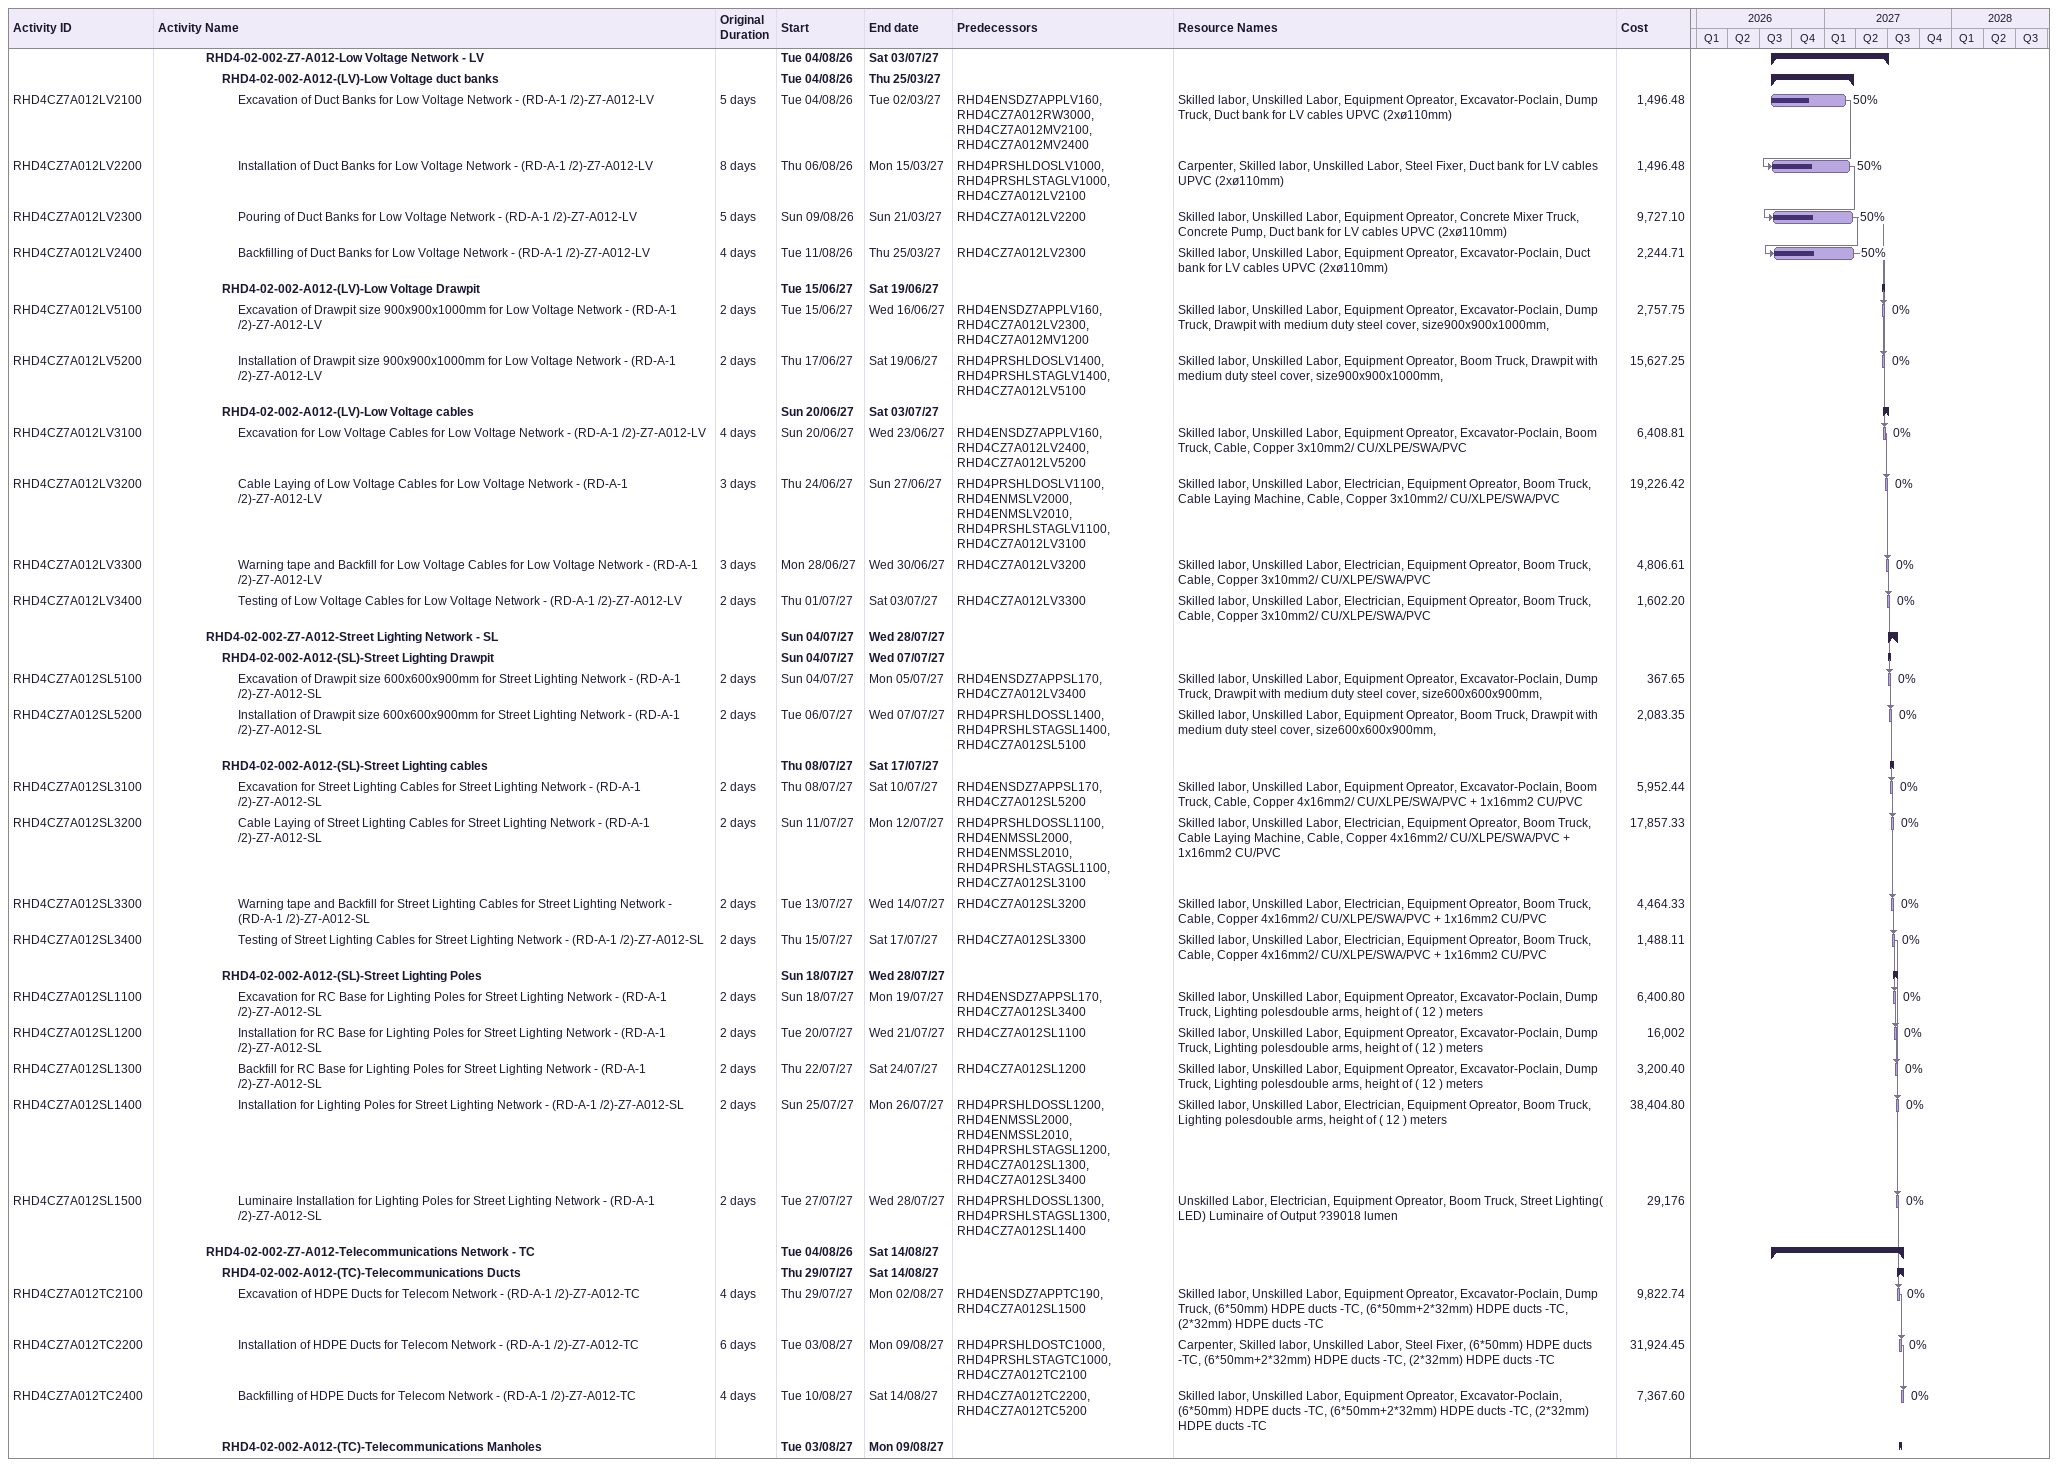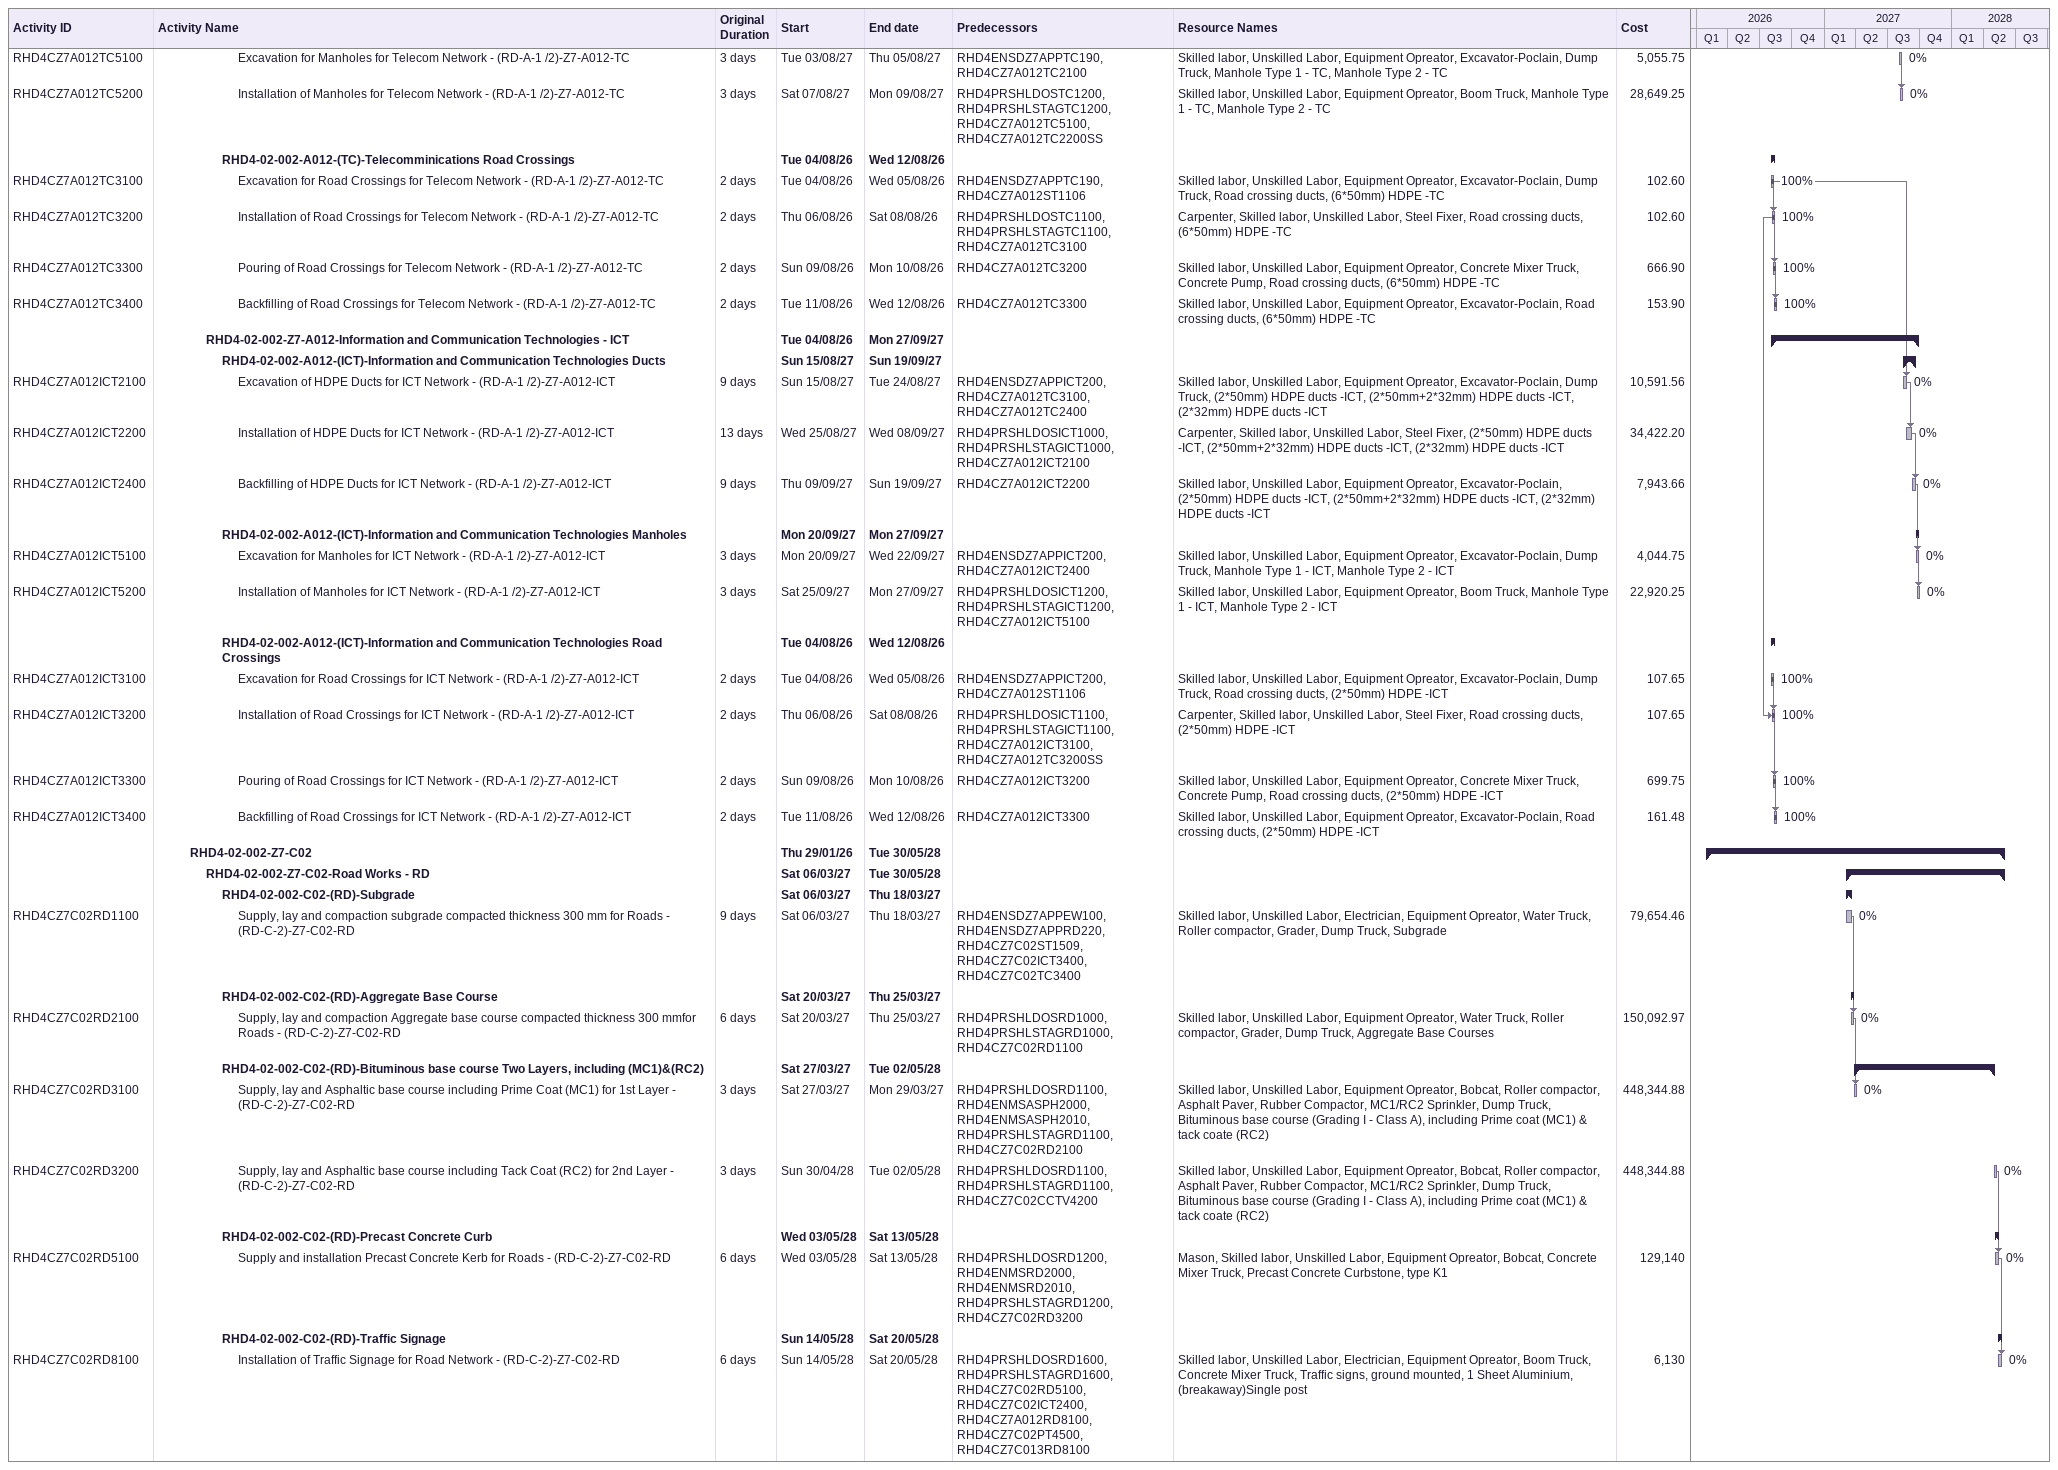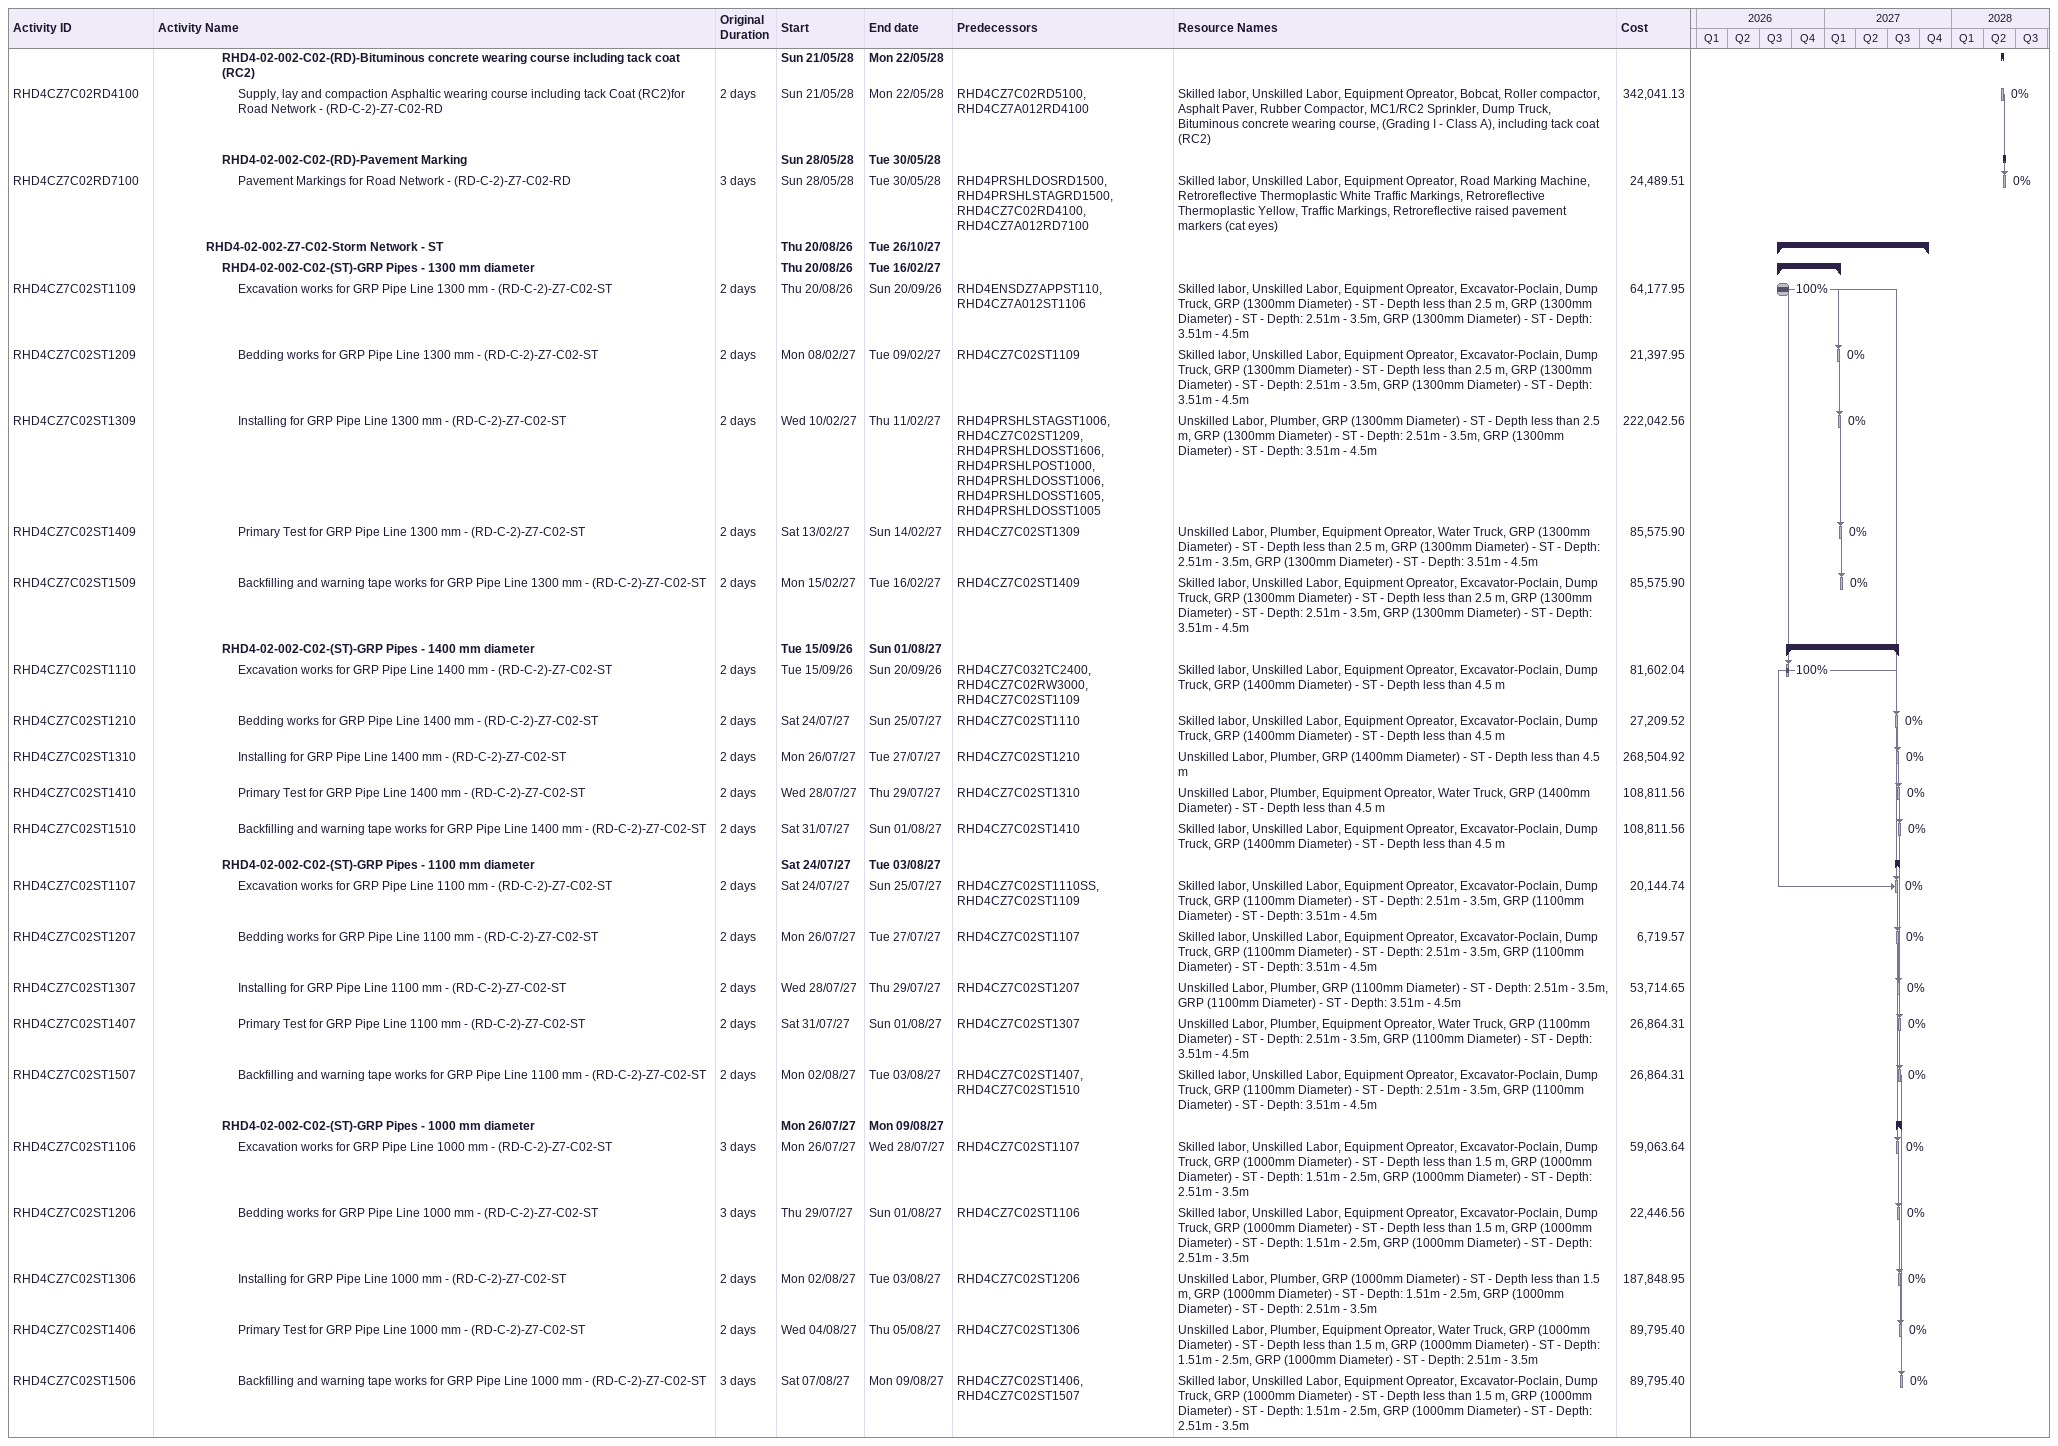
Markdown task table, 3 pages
| ID | Level | Task | Original duration | Start | Finish | Predecessors | Resources | % complete | Cost |
|---|---|---|---|---|---|---|---|---|---|
|  | 4 | **RHD4-02-002-Z7-A012-Low Voltage Network - LV** |  | 2026-08-04 | 2027-07-03 |  |  |  |  |
|  | 5 | **RHD4-02-002-A012-(LV)-Low Voltage duct banks** |  | 2026-08-04 | 2027-03-25 |  |  |  |  |
| RHD4CZ7A012LV2100 | 6 | Excavation of Duct Banks for Low Voltage Network - (RD-A-1 /2)-Z7-A012-LV | 5d | 2026-08-04 | 2027-03-02 | RHD4ENSDZ7APPLV160, RHD4CZ7A012RW3000, RHD4CZ7A012MV2100, RHD4CZ7A012MV2400 | Skilled labor, Unskilled Labor, Equipment Opreator, Excavator-Poclain, Dump Truck, Duct bank for LV cables UPVC (2xø110mm) | 50 | 1496.48 |
| RHD4CZ7A012LV2200 | 6 | Installation of Duct Banks for Low Voltage Network - (RD-A-1 /2)-Z7-A012-LV | 8d | 2026-08-06 | 2027-03-15 | RHD4PRSHLDOSLV1000, RHD4PRSHLSTAGLV1000, RHD4CZ7A012LV2100 | Carpenter, Skilled labor, Unskilled Labor, Steel Fixer, Duct bank for LV cables UPVC (2xø110mm) | 50 | 1496.48 |
| RHD4CZ7A012LV2300 | 6 | Pouring of Duct Banks for Low Voltage Network - (RD-A-1 /2)-Z7-A012-LV | 5d | 2026-08-09 | 2027-03-21 | RHD4CZ7A012LV2200 | Skilled labor, Unskilled Labor, Equipment Opreator, Concrete Mixer Truck, Concrete Pump, Duct bank for LV cables UPVC (2xø110mm) | 50 | 9727.10 |
| RHD4CZ7A012LV2400 | 6 | Backfilling of Duct Banks for Low Voltage Network - (RD-A-1 /2)-Z7-A012-LV | 4d | 2026-08-11 | 2027-03-25 | RHD4CZ7A012LV2300 | Skilled labor, Unskilled Labor, Equipment Opreator, Excavator-Poclain, Duct bank for LV cables UPVC (2xø110mm) | 50 | 2244.71 |
|  | 5 | **RHD4-02-002-A012-(LV)-Low Voltage Drawpit** |  | 2027-06-15 | 2027-06-19 |  |  |  |  |
| RHD4CZ7A012LV5100 | 6 | Excavation of Drawpit size 900x900x1000mm for Low Voltage Network - (RD-A-1 /2)-Z7-A012-LV | 2d | 2027-06-15 | 2027-06-16 | RHD4ENSDZ7APPLV160, RHD4CZ7A012LV2300, RHD4CZ7A012MV1200 | Skilled labor, Unskilled Labor, Equipment Opreator, Excavator-Poclain, Dump Truck, Drawpit with medium duty steel cover, size900x900x1000mm, | 0 | 2757.75 |
| RHD4CZ7A012LV5200 | 6 | Installation of Drawpit size 900x900x1000mm for Low Voltage Network - (RD-A-1 /2)-Z7-A012-LV | 2d | 2027-06-17 | 2027-06-19 | RHD4PRSHLDOSLV1400, RHD4PRSHLSTAGLV1400, RHD4CZ7A012LV5100 | Skilled labor, Unskilled Labor, Equipment Opreator, Boom Truck, Drawpit with medium duty steel cover, size900x900x1000mm, | 0 | 15627.25 |
|  | 5 | **RHD4-02-002-A012-(LV)-Low Voltage cables** |  | 2027-06-20 | 2027-07-03 |  |  |  |  |
| RHD4CZ7A012LV3100 | 6 | Excavation for Low Voltage Cables for Low Voltage Network - (RD-A-1 /2)-Z7-A012-LV | 4d | 2027-06-20 | 2027-06-23 | RHD4ENSDZ7APPLV160, RHD4CZ7A012LV2400, RHD4CZ7A012LV5200 | Skilled labor, Unskilled Labor, Equipment Opreator, Excavator-Poclain, Boom Truck, Cable, Copper 3x10mm2/ CU/XLPE/SWA/PVC | 0 | 6408.81 |
| RHD4CZ7A012LV3200 | 6 | Cable Laying of Low Voltage Cables for Low Voltage Network - (RD-A-1 /2)-Z7-A012-LV | 3d | 2027-06-24 | 2027-06-27 | RHD4PRSHLDOSLV1100, RHD4ENMSLV2000, RHD4ENMSLV2010, RHD4PRSHLSTAGLV1100, RHD4CZ7A012LV3100 | Skilled labor, Unskilled Labor, Electrician, Equipment Opreator, Boom Truck, Cable Laying Machine, Cable, Copper 3x10mm2/ CU/XLPE/SWA/PVC | 0 | 19226.42 |
| RHD4CZ7A012LV3300 | 6 | Warning tape and Backfill for Low Voltage Cables for Low Voltage Network - (RD-A-1 /2)-Z7-A012-LV | 3d | 2027-06-28 | 2027-06-30 | RHD4CZ7A012LV3200 | Skilled labor, Unskilled Labor, Electrician, Equipment Opreator, Boom Truck, Cable, Copper 3x10mm2/ CU/XLPE/SWA/PVC | 0 | 4806.61 |
| RHD4CZ7A012LV3400 | 6 | Testing of Low Voltage Cables for Low Voltage Network - (RD-A-1 /2)-Z7-A012-LV | 2d | 2027-07-01 | 2027-07-03 | RHD4CZ7A012LV3300 | Skilled labor, Unskilled Labor, Electrician, Equipment Opreator, Boom Truck, Cable, Copper 3x10mm2/ CU/XLPE/SWA/PVC | 0 | 1602.20 |
|  | 4 | **RHD4-02-002-Z7-A012-Street Lighting Network - SL** |  | 2027-07-04 | 2027-07-28 |  |  |  |  |
|  | 5 | **RHD4-02-002-A012-(SL)-Street Lighting Drawpit** |  | 2027-07-04 | 2027-07-07 |  |  |  |  |
| RHD4CZ7A012SL5100 | 6 | Excavation of Drawpit size 600x600x900mm for Street Lighting Network - (RD-A-1 /2)-Z7-A012-SL | 2d | 2027-07-04 | 2027-07-05 | RHD4ENSDZ7APPSL170, RHD4CZ7A012LV3400 | Skilled labor, Unskilled Labor, Equipment Opreator, Excavator-Poclain, Dump Truck, Drawpit with medium duty steel cover, size600x600x900mm, | 0 | 367.65 |
| RHD4CZ7A012SL5200 | 6 | Installation of Drawpit size 600x600x900mm for Street Lighting Network - (RD-A-1 /2)-Z7-A012-SL | 2d | 2027-07-06 | 2027-07-07 | RHD4PRSHLDOSSL1400, RHD4PRSHLSTAGSL1400, RHD4CZ7A012SL5100 | Skilled labor, Unskilled Labor, Equipment Opreator, Boom Truck, Drawpit with medium duty steel cover, size600x600x900mm, | 0 | 2083.35 |
|  | 5 | **RHD4-02-002-A012-(SL)-Street Lighting cables** |  | 2027-07-08 | 2027-07-17 |  |  |  |  |
| RHD4CZ7A012SL3100 | 6 | Excavation for Street Lighting Cables for Street Lighting Network - (RD-A-1 /2)-Z7-A012-SL | 2d | 2027-07-08 | 2027-07-10 | RHD4ENSDZ7APPSL170, RHD4CZ7A012SL5200 | Skilled labor, Unskilled Labor, Equipment Opreator, Excavator-Poclain, Boom Truck, Cable, Copper 4x16mm2/ CU/XLPE/SWA/PVC + 1x16mm2 CU/PVC | 0 | 5952.44 |
| RHD4CZ7A012SL3200 | 6 | Cable Laying of Street Lighting Cables for Street Lighting Network - (RD-A-1 /2)-Z7-A012-SL | 2d | 2027-07-11 | 2027-07-12 | RHD4PRSHLDOSSL1100, RHD4ENMSSL2000, RHD4ENMSSL2010, RHD4PRSHLSTAGSL1100, RHD4CZ7A012SL3100 | Skilled labor, Unskilled Labor, Electrician, Equipment Opreator, Boom Truck, Cable Laying Machine, Cable, Copper 4x16mm2/ CU/XLPE/SWA/PVC + 1x16mm2 CU/PVC | 0 | 17857.33 |
| RHD4CZ7A012SL3300 | 6 | Warning tape and Backfill for Street Lighting Cables for Street Lighting Network - (RD-A-1 /2)-Z7-A012-SL | 2d | 2027-07-13 | 2027-07-14 | RHD4CZ7A012SL3200 | Skilled labor, Unskilled Labor, Electrician, Equipment Opreator, Boom Truck, Cable, Copper 4x16mm2/ CU/XLPE/SWA/PVC + 1x16mm2 CU/PVC | 0 | 4464.33 |
| RHD4CZ7A012SL3400 | 6 | Testing of Street Lighting Cables for Street Lighting Network - (RD-A-1 /2)-Z7-A012-SL | 2d | 2027-07-15 | 2027-07-17 | RHD4CZ7A012SL3300 | Skilled labor, Unskilled Labor, Electrician, Equipment Opreator, Boom Truck, Cable, Copper 4x16mm2/ CU/XLPE/SWA/PVC + 1x16mm2 CU/PVC | 0 | 1488.11 |
|  | 5 | **RHD4-02-002-A012-(SL)-Street Lighting Poles** |  | 2027-07-18 | 2027-07-28 |  |  |  |  |
| RHD4CZ7A012SL1100 | 6 | Excavation for RC Base for Lighting Poles for Street Lighting Network - (RD-A-1 /2)-Z7-A012-SL | 2d | 2027-07-18 | 2027-07-19 | RHD4ENSDZ7APPSL170, RHD4CZ7A012SL3400 | Skilled labor, Unskilled Labor, Equipment Opreator, Excavator-Poclain, Dump Truck, Lighting polesdouble arms, height of ( 12 ) meters | 0 | 6400.80 |
| RHD4CZ7A012SL1200 | 6 | Installation for RC Base for Lighting Poles for Street Lighting Network - (RD-A-1 /2)-Z7-A012-SL | 2d | 2027-07-20 | 2027-07-21 | RHD4CZ7A012SL1100 | Skilled labor, Unskilled Labor, Equipment Opreator, Excavator-Poclain, Dump Truck, Lighting polesdouble arms, height of ( 12 ) meters | 0 | 16002 |
| RHD4CZ7A012SL1300 | 6 | Backfill for RC Base for Lighting Poles for Street Lighting Network - (RD-A-1 /2)-Z7-A012-SL | 2d | 2027-07-22 | 2027-07-24 | RHD4CZ7A012SL1200 | Skilled labor, Unskilled Labor, Equipment Opreator, Excavator-Poclain, Dump Truck, Lighting polesdouble arms, height of ( 12 ) meters | 0 | 3200.40 |
| RHD4CZ7A012SL1400 | 6 | Installation for Lighting Poles for Street Lighting Network - (RD-A-1 /2)-Z7-A012-SL | 2d | 2027-07-25 | 2027-07-26 | RHD4PRSHLDOSSL1200, RHD4ENMSSL2000, RHD4ENMSSL2010, RHD4PRSHLSTAGSL1200, RHD4CZ7A012SL1300, RHD4CZ7A012SL3400 | Skilled labor, Unskilled Labor, Electrician, Equipment Opreator, Boom Truck, Lighting polesdouble arms, height of ( 12 ) meters | 0 | 38404.80 |
| RHD4CZ7A012SL1500 | 6 | Luminaire Installation for Lighting Poles for Street Lighting Network - (RD-A-1 /2)-Z7-A012-SL | 2d | 2027-07-27 | 2027-07-28 | RHD4PRSHLDOSSL1300, RHD4PRSHLSTAGSL1300, RHD4CZ7A012SL1400 | Unskilled Labor, Electrician, Equipment Opreator, Boom Truck, Street Lighting( LED) Luminaire of Output ?39018 lumen | 0 | 29176 |
|  | 4 | **RHD4-02-002-Z7-A012-Telecommunications Network - TC** |  | 2026-08-04 | 2027-08-14 |  |  |  |  |
|  | 5 | **RHD4-02-002-A012-(TC)-Telecommunications Ducts** |  | 2027-07-29 | 2027-08-14 |  |  |  |  |
| RHD4CZ7A012TC2100 | 6 | Excavation of HDPE Ducts for Telecom Network - (RD-A-1 /2)-Z7-A012-TC | 4d | 2027-07-29 | 2027-08-02 | RHD4ENSDZ7APPTC190, RHD4CZ7A012SL1500 | Skilled labor, Unskilled Labor, Equipment Opreator, Excavator-Poclain, Dump Truck, (6*50mm) HDPE ducts -TC, (6*50mm+2*32mm) HDPE ducts -TC, (2*32mm) HDPE ducts -TC | 0 | 9822.74 |
| RHD4CZ7A012TC2200 | 6 | Installation of HDPE Ducts for Telecom Network - (RD-A-1 /2)-Z7-A012-TC | 6d | 2027-08-03 | 2027-08-09 | RHD4PRSHLDOSTC1000, RHD4PRSHLSTAGTC1000, RHD4CZ7A012TC2100 | Carpenter, Skilled labor, Unskilled Labor, Steel Fixer, (6*50mm) HDPE ducts -TC, (6*50mm+2*32mm) HDPE ducts -TC, (2*32mm) HDPE ducts -TC | 0 | 31924.45 |
| RHD4CZ7A012TC2400 | 6 | Backfilling of HDPE Ducts for Telecom Network - (RD-A-1 /2)-Z7-A012-TC | 4d | 2027-08-10 | 2027-08-14 | RHD4CZ7A012TC2200, RHD4CZ7A012TC5200 | Skilled labor, Unskilled Labor, Equipment Opreator, Excavator-Poclain, (6*50mm) HDPE ducts -TC, (6*50mm+2*32mm) HDPE ducts -TC, (2*32mm) HDPE ducts -TC | 0 | 7367.60 |
|  | 5 | **RHD4-02-002-A012-(TC)-Telecommunications Manholes** |  | 2027-08-03 | 2027-08-09 |  |  |  |  |
| RHD4CZ7A012TC5100 | 6 | Excavation for Manholes for Telecom Network - (RD-A-1 /2)-Z7-A012-TC | 3d | 2027-08-03 | 2027-08-05 | RHD4ENSDZ7APPTC190, RHD4CZ7A012TC2100 | Skilled labor, Unskilled Labor, Equipment Opreator, Excavator-Poclain, Dump Truck, Manhole Type 1 - TC, Manhole Type 2 - TC | 0 | 5055.75 |
| RHD4CZ7A012TC5200 | 6 | Installation of Manholes for Telecom Network - (RD-A-1 /2)-Z7-A012-TC | 3d | 2027-08-07 | 2027-08-09 | RHD4PRSHLDOSTC1200, RHD4PRSHLSTAGTC1200, RHD4CZ7A012TC5100, RHD4CZ7A012TC2200SS | Skilled labor, Unskilled Labor, Equipment Opreator, Boom Truck, Manhole Type 1 - TC, Manhole Type 2 - TC | 0 | 28649.25 |
|  | 5 | **RHD4-02-002-A012-(TC)-Telecomminications Road Crossings** |  | 2026-08-04 | 2026-08-12 |  |  |  |  |
| RHD4CZ7A012TC3100 | 6 | Excavation for Road Crossings for Telecom Network - (RD-A-1 /2)-Z7-A012-TC | 2d | 2026-08-04 | 2026-08-05 | RHD4ENSDZ7APPTC190, RHD4CZ7A012ST1106 | Skilled labor, Unskilled Labor, Equipment Opreator, Excavator-Poclain, Dump Truck, Road crossing ducts, (6*50mm) HDPE -TC | 100 | 102.60 |
| RHD4CZ7A012TC3200 | 6 | Installation of Road Crossings for Telecom Network - (RD-A-1 /2)-Z7-A012-TC | 2d | 2026-08-06 | 2026-08-08 | RHD4PRSHLDOSTC1100, RHD4PRSHLSTAGTC1100, RHD4CZ7A012TC3100 | Carpenter, Skilled labor, Unskilled Labor, Steel Fixer, Road crossing ducts, (6*50mm) HDPE -TC | 100 | 102.60 |
| RHD4CZ7A012TC3300 | 6 | Pouring of Road Crossings for Telecom Network - (RD-A-1 /2)-Z7-A012-TC | 2d | 2026-08-09 | 2026-08-10 | RHD4CZ7A012TC3200 | Skilled labor, Unskilled Labor, Equipment Opreator, Concrete Mixer Truck, Concrete Pump, Road crossing ducts, (6*50mm) HDPE -TC | 100 | 666.90 |
| RHD4CZ7A012TC3400 | 6 | Backfilling of Road Crossings for Telecom Network - (RD-A-1 /2)-Z7-A012-TC | 2d | 2026-08-11 | 2026-08-12 | RHD4CZ7A012TC3300 | Skilled labor, Unskilled Labor, Equipment Opreator, Excavator-Poclain, Road crossing ducts, (6*50mm) HDPE -TC | 100 | 153.90 |
|  | 4 | **RHD4-02-002-Z7-A012-Information and Communication Technologies - ICT** |  | 2026-08-04 | 2027-09-27 |  |  |  |  |
|  | 5 | **RHD4-02-002-A012-(ICT)-Information and Communication Technologies Ducts** |  | 2027-08-15 | 2027-09-19 |  |  |  |  |
| RHD4CZ7A012ICT2100 | 6 | Excavation of HDPE Ducts for ICT Network - (RD-A-1 /2)-Z7-A012-ICT | 9d | 2027-08-15 | 2027-08-24 | RHD4ENSDZ7APPICT200, RHD4CZ7A012TC3100, RHD4CZ7A012TC2400 | Skilled labor, Unskilled Labor, Equipment Opreator, Excavator-Poclain, Dump Truck, (2*50mm) HDPE ducts -ICT, (2*50mm+2*32mm) HDPE ducts -ICT, (2*32mm) HDPE ducts -ICT | 0 | 10591.56 |
| RHD4CZ7A012ICT2200 | 6 | Installation of HDPE Ducts for ICT Network - (RD-A-1 /2)-Z7-A012-ICT | 13d | 2027-08-25 | 2027-09-08 | RHD4PRSHLDOSICT1000, RHD4PRSHLSTAGICT1000, RHD4CZ7A012ICT2100 | Carpenter, Skilled labor, Unskilled Labor, Steel Fixer, (2*50mm) HDPE ducts -ICT, (2*50mm+2*32mm) HDPE ducts -ICT, (2*32mm) HDPE ducts -ICT | 0 | 34422.20 |
| RHD4CZ7A012ICT2400 | 6 | Backfilling of HDPE Ducts for ICT Network - (RD-A-1 /2)-Z7-A012-ICT | 9d | 2027-09-09 | 2027-09-19 | RHD4CZ7A012ICT2200 | Skilled labor, Unskilled Labor, Equipment Opreator, Excavator-Poclain, (2*50mm) HDPE ducts -ICT, (2*50mm+2*32mm) HDPE ducts -ICT, (2*32mm) HDPE ducts -ICT | 0 | 7943.66 |
|  | 5 | **RHD4-02-002-A012-(ICT)-Information and Communication Technologies Manholes** |  | 2027-09-20 | 2027-09-27 |  |  |  |  |
| RHD4CZ7A012ICT5100 | 6 | Excavation for Manholes for ICT Network - (RD-A-1 /2)-Z7-A012-ICT | 3d | 2027-09-20 | 2027-09-22 | RHD4ENSDZ7APPICT200, RHD4CZ7A012ICT2400 | Skilled labor, Unskilled Labor, Equipment Opreator, Excavator-Poclain, Dump Truck, Manhole Type 1 - ICT, Manhole Type 2 - ICT | 0 | 4044.75 |
| RHD4CZ7A012ICT5200 | 6 | Installation of Manholes for ICT Network - (RD-A-1 /2)-Z7-A012-ICT | 3d | 2027-09-25 | 2027-09-27 | RHD4PRSHLDOSICT1200, RHD4PRSHLSTAGICT1200, RHD4CZ7A012ICT5100 | Skilled labor, Unskilled Labor, Equipment Opreator, Boom Truck, Manhole Type 1 - ICT, Manhole Type 2 - ICT | 0 | 22920.25 |
|  | 5 | **RHD4-02-002-A012-(ICT)-Information and Communication Technologies Road Crossings** |  | 2026-08-04 | 2026-08-12 |  |  |  |  |
| RHD4CZ7A012ICT3100 | 6 | Excavation for Road Crossings for ICT Network - (RD-A-1 /2)-Z7-A012-ICT | 2d | 2026-08-04 | 2026-08-05 | RHD4ENSDZ7APPICT200, RHD4CZ7A012ST1106 | Skilled labor, Unskilled Labor, Equipment Opreator, Excavator-Poclain, Dump Truck, Road crossing ducts, (2*50mm) HDPE -ICT | 100 | 107.65 |
| RHD4CZ7A012ICT3200 | 6 | Installation of Road Crossings for ICT Network - (RD-A-1 /2)-Z7-A012-ICT | 2d | 2026-08-06 | 2026-08-08 | RHD4PRSHLDOSICT1100, RHD4PRSHLSTAGICT1100, RHD4CZ7A012ICT3100, RHD4CZ7A012TC3200SS | Carpenter, Skilled labor, Unskilled Labor, Steel Fixer, Road crossing ducts, (2*50mm) HDPE -ICT | 100 | 107.65 |
| RHD4CZ7A012ICT3300 | 6 | Pouring of Road Crossings for ICT Network - (RD-A-1 /2)-Z7-A012-ICT | 2d | 2026-08-09 | 2026-08-10 | RHD4CZ7A012ICT3200 | Skilled labor, Unskilled Labor, Equipment Opreator, Concrete Mixer Truck, Concrete Pump, Road crossing ducts, (2*50mm) HDPE -ICT | 100 | 699.75 |
| RHD4CZ7A012ICT3400 | 6 | Backfilling of Road Crossings for ICT Network - (RD-A-1 /2)-Z7-A012-ICT | 2d | 2026-08-11 | 2026-08-12 | RHD4CZ7A012ICT3300 | Skilled labor, Unskilled Labor, Equipment Opreator, Excavator-Poclain, Road crossing ducts, (2*50mm) HDPE -ICT | 100 | 161.48 |
|  | 3 | **RHD4-02-002-Z7-C02** |  | 2026-01-29 | 2028-05-30 |  |  |  |  |
|  | 4 | **RHD4-02-002-Z7-C02-Road Works - RD** |  | 2027-03-06 | 2028-05-30 |  |  |  |  |
|  | 5 | **RHD4-02-002-C02-(RD)-Subgrade** |  | 2027-03-06 | 2027-03-18 |  |  |  |  |
| RHD4CZ7C02RD1100 | 6 | Supply, lay and compaction subgrade compacted thickness 300 mm for Roads - (RD-C-2)-Z7-C02-RD | 9d | 2027-03-06 | 2027-03-18 | RHD4ENSDZ7APPEW100, RHD4ENSDZ7APPRD220, RHD4CZ7C02ST1509, RHD4CZ7C02ICT3400, RHD4CZ7C02TC3400 | Skilled labor, Unskilled Labor, Electrician, Equipment Opreator, Water Truck, Roller compactor, Grader, Dump Truck, Subgrade | 0 | 79654.46 |
|  | 5 | **RHD4-02-002-C02-(RD)-Aggregate Base Course** |  | 2027-03-20 | 2027-03-25 |  |  |  |  |
| RHD4CZ7C02RD2100 | 6 | Supply, lay and compaction Aggregate base course compacted thickness 300 mmfor Roads - (RD-C-2)-Z7-C02-RD | 6d | 2027-03-20 | 2027-03-25 | RHD4PRSHLDOSRD1000, RHD4PRSHLSTAGRD1000, RHD4CZ7C02RD1100 | Skilled labor, Unskilled Labor, Equipment Opreator, Water Truck, Roller compactor, Grader, Dump Truck, Aggregate Base Courses | 0 | 150092.97 |
|  | 5 | **RHD4-02-002-C02-(RD)-Bituminous base course Two Layers, including (MC1)&(RC2)** |  | 2027-03-27 | 2028-05-02 |  |  |  |  |
| RHD4CZ7C02RD3100 | 6 | Supply, lay and Asphaltic base course including Prime Coat (MC1) for 1st Layer - (RD-C-2)-Z7-C02-RD | 3d | 2027-03-27 | 2027-03-29 | RHD4PRSHLDOSRD1100, RHD4ENMSASPH2000, RHD4ENMSASPH2010, RHD4PRSHLSTAGRD1100, RHD4CZ7C02RD2100 | Skilled labor, Unskilled Labor, Equipment Opreator, Bobcat, Roller compactor, Asphalt Paver, Rubber Compactor, MC1/RC2 Sprinkler, Dump Truck, Bituminous base course (Grading I - Class A), including Prime coat (MC1) & tack coate (RC2) | 0 | 448344.88 |
| RHD4CZ7C02RD3200 | 6 | Supply, lay and Asphaltic base course including Tack Coat (RC2) for 2nd Layer - (RD-C-2)-Z7-C02-RD | 3d | 2028-04-30 | 2028-05-02 | RHD4PRSHLDOSRD1100, RHD4PRSHLSTAGRD1100, RHD4CZ7C02CCTV4200 | Skilled labor, Unskilled Labor, Equipment Opreator, Bobcat, Roller compactor, Asphalt Paver, Rubber Compactor, MC1/RC2 Sprinkler, Dump Truck, Bituminous base course (Grading I - Class A), including Prime coat (MC1) & tack coate (RC2) | 0 | 448344.88 |
|  | 5 | **RHD4-02-002-C02-(RD)-Precast Concrete Curb** |  | 2028-05-03 | 2028-05-13 |  |  |  |  |
| RHD4CZ7C02RD5100 | 6 | Supply and installation Precast Concrete Kerb for Roads - (RD-C-2)-Z7-C02-RD | 6d | 2028-05-03 | 2028-05-13 | RHD4PRSHLDOSRD1200, RHD4ENMSRD2000, RHD4ENMSRD2010, RHD4PRSHLSTAGRD1200, RHD4CZ7C02RD3200 | Mason, Skilled labor, Unskilled Labor, Equipment Opreator, Bobcat, Concrete Mixer Truck, Precast Concrete Curbstone, type K1 | 0 | 129140 |
|  | 5 | **RHD4-02-002-C02-(RD)-Traffic Signage** |  | 2028-05-14 | 2028-05-20 |  |  |  |  |
| RHD4CZ7C02RD8100 | 6 | Installation of Traffic Signage for Road Network - (RD-C-2)-Z7-C02-RD | 6d | 2028-05-14 | 2028-05-20 | RHD4PRSHLDOSRD1600, RHD4PRSHLSTAGRD1600, RHD4CZ7C02RD5100, RHD4CZ7C02ICT2400, RHD4CZ7A012RD8100, RHD4CZ7C02PT4500, RHD4CZ7C013RD8100 | Skilled labor, Unskilled Labor, Electrician, Equipment Opreator, Boom Truck, Concrete Mixer Truck, Traffic signs, ground mounted, 1 Sheet Aluminium, (breakaway)Single post | 0 | 6130 |
|  | 5 | **RHD4-02-002-C02-(RD)-Bituminous concrete wearing course including tack coat (RC2)** |  | 2028-05-21 | 2028-05-22 |  |  |  |  |
| RHD4CZ7C02RD4100 | 6 | Supply, lay and compaction Asphaltic wearing course including tack Coat (RC2)for Road Network - (RD-C-2)-Z7-C02-RD | 2d | 2028-05-21 | 2028-05-22 | RHD4CZ7C02RD5100, RHD4CZ7A012RD4100 | Skilled labor, Unskilled Labor, Equipment Opreator, Bobcat, Roller compactor, Asphalt Paver, Rubber Compactor, MC1/RC2 Sprinkler, Dump Truck, Bituminous concrete wearing course, (Grading I - Class A), including tack coat (RC2) | 0 | 342041.13 |
|  | 5 | **RHD4-02-002-C02-(RD)-Pavement Marking** |  | 2028-05-28 | 2028-05-30 |  |  |  |  |
| RHD4CZ7C02RD7100 | 6 | Pavement Markings for Road Network - (RD-C-2)-Z7-C02-RD | 3d | 2028-05-28 | 2028-05-30 | RHD4PRSHLDOSRD1500, RHD4PRSHLSTAGRD1500, RHD4CZ7C02RD4100, RHD4CZ7A012RD7100 | Skilled labor, Unskilled Labor, Equipment Opreator, Road Marking Machine, Retroreflective Thermoplastic White Traffic Markings, Retroreflective Thermoplastic Yellow, Traffic Markings, Retroreflective raised pavement markers (cat eyes) | 0 | 24489.51 |
|  | 4 | **RHD4-02-002-Z7-C02-Storm Network - ST** |  | 2026-08-20 | 2027-10-26 |  |  |  |  |
|  | 5 | **RHD4-02-002-C02-(ST)-GRP Pipes - 1300 mm diameter** |  | 2026-08-20 | 2027-02-16 |  |  |  |  |
| RHD4CZ7C02ST1109 | 6 | Excavation works for GRP Pipe Line 1300 mm - (RD-C-2)-Z7-C02-ST | 2d | 2026-08-20 | 2026-09-20 | RHD4ENSDZ7APPST110, RHD4CZ7A012ST1106 | Skilled labor, Unskilled Labor, Equipment Opreator, Excavator-Poclain, Dump Truck, GRP (1300mm Diameter) - ST - Depth less than 2.5 m, GRP (1300mm Diameter) - ST - Depth: 2.51m - 3.5m, GRP (1300mm Diameter) - ST - Depth: 3.51m - 4.5m | 100 | 64177.95 |
| RHD4CZ7C02ST1209 | 6 | Bedding works for GRP Pipe Line 1300 mm - (RD-C-2)-Z7-C02-ST | 2d | 2027-02-08 | 2027-02-09 | RHD4CZ7C02ST1109 | Skilled labor, Unskilled Labor, Equipment Opreator, Excavator-Poclain, Dump Truck, GRP (1300mm Diameter) - ST - Depth less than 2.5 m, GRP (1300mm Diameter) - ST - Depth: 2.51m - 3.5m, GRP (1300mm Diameter) - ST - Depth: 3.51m - 4.5m | 0 | 21397.95 |
| RHD4CZ7C02ST1309 | 6 | Installing for GRP Pipe Line 1300 mm - (RD-C-2)-Z7-C02-ST | 2d | 2027-02-10 | 2027-02-11 | RHD4PRSHLSTAGST1006, RHD4CZ7C02ST1209, RHD4PRSHLDOSST1606, RHD4PRSHLPOST1000, RHD4PRSHLDOSST1006, RHD4PRSHLDOSST1605, RHD4PRSHLDOSST1005 | Unskilled Labor, Plumber, GRP (1300mm Diameter) - ST - Depth less than 2.5 m, GRP (1300mm Diameter) - ST - Depth: 2.51m - 3.5m, GRP (1300mm Diameter) - ST - Depth: 3.51m - 4.5m | 0 | 222042.56 |
| RHD4CZ7C02ST1409 | 6 | Primary Test for GRP Pipe Line 1300 mm - (RD-C-2)-Z7-C02-ST | 2d | 2027-02-13 | 2027-02-14 | RHD4CZ7C02ST1309 | Unskilled Labor, Plumber, Equipment Opreator, Water Truck, GRP (1300mm Diameter) - ST - Depth less than 2.5 m, GRP (1300mm Diameter) - ST - Depth: 2.51m - 3.5m, GRP (1300mm Diameter) - ST - Depth: 3.51m - 4.5m | 0 | 85575.90 |
| RHD4CZ7C02ST1509 | 6 | Backfilling and warning tape works for GRP Pipe Line 1300 mm - (RD-C-2)-Z7-C02-ST | 2d | 2027-02-15 | 2027-02-16 | RHD4CZ7C02ST1409 | Skilled labor, Unskilled Labor, Equipment Opreator, Excavator-Poclain, Dump Truck, GRP (1300mm Diameter) - ST - Depth less than 2.5 m, GRP (1300mm Diameter) - ST - Depth: 2.51m - 3.5m, GRP (1300mm Diameter) - ST - Depth: 3.51m - 4.5m | 0 | 85575.90 |
|  | 5 | **RHD4-02-002-C02-(ST)-GRP Pipes - 1400 mm diameter** |  | 2026-09-15 | 2027-08-01 |  |  |  |  |
| RHD4CZ7C02ST1110 | 6 | Excavation works for GRP Pipe Line 1400 mm - (RD-C-2)-Z7-C02-ST | 2d | 2026-09-15 | 2026-09-20 | RHD4CZ7C032TC2400, RHD4CZ7C02RW3000, RHD4CZ7C02ST1109 | Skilled labor, Unskilled Labor, Equipment Opreator, Excavator-Poclain, Dump Truck, GRP (1400mm Diameter) - ST - Depth less than 4.5 m | 100 | 81602.04 |
| RHD4CZ7C02ST1210 | 6 | Bedding works for GRP Pipe Line 1400 mm - (RD-C-2)-Z7-C02-ST | 2d | 2027-07-24 | 2027-07-25 | RHD4CZ7C02ST1110 | Skilled labor, Unskilled Labor, Equipment Opreator, Excavator-Poclain, Dump Truck, GRP (1400mm Diameter) - ST - Depth less than 4.5 m | 0 | 27209.52 |
| RHD4CZ7C02ST1310 | 6 | Installing for GRP Pipe Line 1400 mm - (RD-C-2)-Z7-C02-ST | 2d | 2027-07-26 | 2027-07-27 | RHD4CZ7C02ST1210 | Unskilled Labor, Plumber, GRP (1400mm Diameter) - ST - Depth less than 4.5 m | 0 | 268504.92 |
| RHD4CZ7C02ST1410 | 6 | Primary Test for GRP Pipe Line 1400 mm - (RD-C-2)-Z7-C02-ST | 2d | 2027-07-28 | 2027-07-29 | RHD4CZ7C02ST1310 | Unskilled Labor, Plumber, Equipment Opreator, Water Truck, GRP (1400mm Diameter) - ST - Depth less than 4.5 m | 0 | 108811.56 |
| RHD4CZ7C02ST1510 | 6 | Backfilling and warning tape works for GRP Pipe Line 1400 mm - (RD-C-2)-Z7-C02-ST | 2d | 2027-07-31 | 2027-08-01 | RHD4CZ7C02ST1410 | Skilled labor, Unskilled Labor, Equipment Opreator, Excavator-Poclain, Dump Truck, GRP (1400mm Diameter) - ST - Depth less than 4.5 m | 0 | 108811.56 |
|  | 5 | **RHD4-02-002-C02-(ST)-GRP Pipes - 1100 mm diameter** |  | 2027-07-24 | 2027-08-03 |  |  |  |  |
| RHD4CZ7C02ST1107 | 6 | Excavation works for GRP Pipe Line 1100 mm - (RD-C-2)-Z7-C02-ST | 2d | 2027-07-24 | 2027-07-25 | RHD4CZ7C02ST1110SS, RHD4CZ7C02ST1109 | Skilled labor, Unskilled Labor, Equipment Opreator, Excavator-Poclain, Dump Truck, GRP (1100mm Diameter) - ST - Depth: 2.51m - 3.5m, GRP (1100mm Diameter) - ST - Depth: 3.51m - 4.5m | 0 | 20144.74 |
| RHD4CZ7C02ST1207 | 6 | Bedding works for GRP Pipe Line 1100 mm - (RD-C-2)-Z7-C02-ST | 2d | 2027-07-26 | 2027-07-27 | RHD4CZ7C02ST1107 | Skilled labor, Unskilled Labor, Equipment Opreator, Excavator-Poclain, Dump Truck, GRP (1100mm Diameter) - ST - Depth: 2.51m - 3.5m, GRP (1100mm Diameter) - ST - Depth: 3.51m - 4.5m | 0 | 6719.57 |
| RHD4CZ7C02ST1307 | 6 | Installing for GRP Pipe Line 1100 mm - (RD-C-2)-Z7-C02-ST | 2d | 2027-07-28 | 2027-07-29 | RHD4CZ7C02ST1207 | Unskilled Labor, Plumber, GRP (1100mm Diameter) - ST - Depth: 2.51m - 3.5m, GRP (1100mm Diameter) - ST - Depth: 3.51m - 4.5m | 0 | 53714.65 |
| RHD4CZ7C02ST1407 | 6 | Primary Test for GRP Pipe Line 1100 mm - (RD-C-2)-Z7-C02-ST | 2d | 2027-07-31 | 2027-08-01 | RHD4CZ7C02ST1307 | Unskilled Labor, Plumber, Equipment Opreator, Water Truck, GRP (1100mm Diameter) - ST - Depth: 2.51m - 3.5m, GRP (1100mm Diameter) - ST - Depth: 3.51m - 4.5m | 0 | 26864.31 |
| RHD4CZ7C02ST1507 | 6 | Backfilling and warning tape works for GRP Pipe Line 1100 mm - (RD-C-2)-Z7-C02-ST | 2d | 2027-08-02 | 2027-08-03 | RHD4CZ7C02ST1407, RHD4CZ7C02ST1510 | Skilled labor, Unskilled Labor, Equipment Opreator, Excavator-Poclain, Dump Truck, GRP (1100mm Diameter) - ST - Depth: 2.51m - 3.5m, GRP (1100mm Diameter) - ST - Depth: 3.51m - 4.5m | 0 | 26864.31 |
|  | 5 | **RHD4-02-002-C02-(ST)-GRP Pipes - 1000 mm diameter** |  | 2027-07-26 | 2027-08-09 |  |  |  |  |
| RHD4CZ7C02ST1106 | 6 | Excavation works for GRP Pipe Line 1000 mm - (RD-C-2)-Z7-C02-ST | 3d | 2027-07-26 | 2027-07-28 | RHD4CZ7C02ST1107 | Skilled labor, Unskilled Labor, Equipment Opreator, Excavator-Poclain, Dump Truck, GRP (1000mm Diameter) - ST - Depth less than 1.5 m, GRP (1000mm Diameter) - ST - Depth: 1.51m - 2.5m, GRP (1000mm Diameter) - ST - Depth: 2.51m - 3.5m | 0 | 59063.64 |
| RHD4CZ7C02ST1206 | 6 | Bedding works for GRP Pipe Line 1000 mm - (RD-C-2)-Z7-C02-ST | 3d | 2027-07-29 | 2027-08-01 | RHD4CZ7C02ST1106 | Skilled labor, Unskilled Labor, Equipment Opreator, Excavator-Poclain, Dump Truck, GRP (1000mm Diameter) - ST - Depth less than 1.5 m, GRP (1000mm Diameter) - ST - Depth: 1.51m - 2.5m, GRP (1000mm Diameter) - ST - Depth: 2.51m - 3.5m | 0 | 22446.56 |
| RHD4CZ7C02ST1306 | 6 | Installing for GRP Pipe Line 1000 mm - (RD-C-2)-Z7-C02-ST | 2d | 2027-08-02 | 2027-08-03 | RHD4CZ7C02ST1206 | Unskilled Labor, Plumber, GRP (1000mm Diameter) - ST - Depth less than 1.5 m, GRP (1000mm Diameter) - ST - Depth: 1.51m - 2.5m, GRP (1000mm Diameter) - ST - Depth: 2.51m - 3.5m | 0 | 187848.95 |
| RHD4CZ7C02ST1406 | 6 | Primary Test for GRP Pipe Line 1000 mm - (RD-C-2)-Z7-C02-ST | 2d | 2027-08-04 | 2027-08-05 | RHD4CZ7C02ST1306 | Unskilled Labor, Plumber, Equipment Opreator, Water Truck, GRP (1000mm Diameter) - ST - Depth less than 1.5 m, GRP (1000mm Diameter) - ST - Depth: 1.51m - 2.5m, GRP (1000mm Diameter) - ST - Depth: 2.51m - 3.5m | 0 | 89795.40 |
| RHD4CZ7C02ST1506 | 6 | Backfilling and warning tape works for GRP Pipe Line 1000 mm - (RD-C-2)-Z7-C02-ST | 3d | 2027-08-07 | 2027-08-09 | RHD4CZ7C02ST1406, RHD4CZ7C02ST1507 | Skilled labor, Unskilled Labor, Equipment Opreator, Excavator-Poclain, Dump Truck, GRP (1000mm Diameter) - ST - Depth less than 1.5 m, GRP (1000mm Diameter) - ST - Depth: 1.51m - 2.5m, GRP (1000mm Diameter) - ST - Depth: 2.51m - 3.5m | 0 | 89795.40 |
